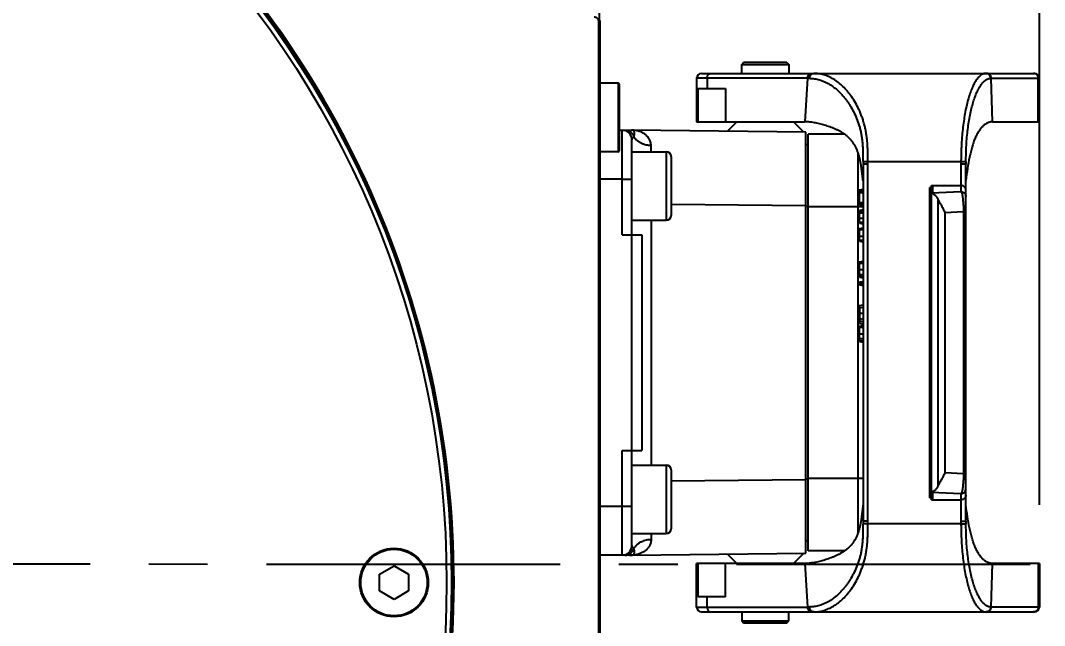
# Model space of a CAD drawing. Header units: millimetres. Extents: x 4086 to 8300, y 123 to 1549.
# Drawn here: x 7042.56 to 7068.7, y 1000.46 to 1015.91 of the extents above; entities that cross this region are included whole.
import ezdxf

# ---------------------------------------------------------------- set-up
doc = ezdxf.new("R2010")
doc.units = ezdxf.units.MM
doc.linetypes.add('CENTER', pattern=[0.6, 0.375, -0.075, 0.075, -0.075])
for name, color, linetype in [('中心线', 7, 'Continuous'), ('外形图', 7, 'Continuous'), ('尺寸标注', 7, 'Continuous')]:
    doc.layers.add(name, color=color, linetype=linetype)
doc.styles.add('思源黑', font='SourceHanSansCN-Normal.ttf')
doc.dimstyles.new('尺寸标注_1_4比例', dxfattribs={"dimtxt": 7, "dimasz": 6, "dimexe": 2, "dimexo": 1.5, "dimgap": 1, "dimtad": 1, "dimdec": 1, "dimlfac": 4, "dimdsep": 46, "dimtxsty": '思源黑', "dimcen": 0.09, "dimadec": 0, "dimazin": 0, "dimtp": 0.01, "dimtm": 0.01, "dimtfac": 1, "dimtdec": 1, "dimtofl": 0, "dimtmove": 0, "dimatfit": 3, "dimfxl": 1, "dimtolj": 1, "dimarcsym": 0})

# ---------------------------------------------------------------- blocks, each defined once
blk = doc.blocks.new('*D801')
at = {"layer": 'Defpoints', "color": 0}
for p in [(7049.092, 1021.559), (7049.092, 981.559), (7091.237, 981.559)]:
    blk.add_point(p, dxfattribs=at)
at = {"layer": '尺寸标注', "color": 0, "lineweight": -2}
for p, q in [((7050.592, 1021.559), (7093.237, 1021.559)), ((7091.237, 1015.559), (7091.237, 987.559)), ((7050.592, 981.559), (7093.237, 981.559))]:
    blk.add_line(p, q, dxfattribs=at)
at = {"layer": '尺寸标注', "color": 0}
for points in [[(7092.237, 1015.559), (7090.237, 1015.559), (7091.237, 1021.559)], [(7090.237, 987.559), (7092.237, 987.559), (7091.237, 981.559)]]:
    blk.add_solid(points, dxfattribs=at)
at = {"layer": '尺寸标注', "color": 0, "insert": (7086.613, 1001.559), "char_height": 7, "attachment_point": 5, "rotation": 90, "style": '思源黑'}
blk.add_mtext('\\A1;160', dxfattribs=at)
blk = doc.blocks.new('*D802')
at = {"layer": 'Defpoints', "color": 0}
for p in [(7012.217, 1024.059), (7012.217, 979.059), (7110.926, 979.059)]:
    blk.add_point(p, dxfattribs=at)
at = {"layer": '尺寸标注', "color": 0, "lineweight": -2}
for p, q in [((7013.717, 1024.059), (7112.926, 1024.059)), ((7110.926, 1018.059), (7110.926, 985.059)), ((7013.717, 979.059), (7112.926, 979.059))]:
    blk.add_line(p, q, dxfattribs=at)
at = {"layer": '尺寸标注', "color": 0}
for points in [[(7111.926, 1018.059), (7109.926, 1018.059), (7110.926, 1024.059)], [(7109.926, 985.059), (7111.926, 985.059), (7110.926, 979.059)]]:
    blk.add_solid(points, dxfattribs=at)
at = {"layer": '尺寸标注', "color": 0, "insert": (7106.302, 1001.559), "char_height": 7, "attachment_point": 5, "rotation": 90, "style": '思源黑'}
blk.add_mtext('\\A1;180', dxfattribs=at)
blk = doc.blocks.new('*D804')
at = {"layer": 'Defpoints', "color": 0}
for p in [(7057.342, 1061.832), (7003.231, 1001.566), (7057.342, 1001.559)]:
    blk.add_point(p, dxfattribs=at)
at = {"layer": '尺寸标注', "color": 0, "lineweight": -2}
for p, q in [((7003.231, 1003.066), (7003.231, 1063.832)), ((7057.342, 1003.059), (7057.342, 1063.832)), ((7009.231, 1061.832), (7051.342, 1061.832))]:
    blk.add_line(p, q, dxfattribs=at)
at = {"layer": '尺寸标注', "color": 0}
for points in [[(7009.231, 1062.832), (7009.231, 1060.832), (7003.231, 1061.832)], [(7051.342, 1060.832), (7051.342, 1062.832), (7057.342, 1061.832)]]:
    blk.add_solid(points, dxfattribs=at)
at = {"layer": '尺寸标注', "color": 0, "insert": (7030.167, 1066.456), "char_height": 7, "attachment_point": 5, "style": '思源黑'}
blk.add_mtext('\\A1;\\A1;216.5', dxfattribs=at)
blk = doc.blocks.new('*D805')
at = {"layer": 'Defpoints', "color": 0}
for p in [(7068.567, 1061.729), (7068.567, 1002.044), (7057.342, 1001.559)]:
    blk.add_point(p, dxfattribs=at)
at = {"layer": '尺寸标注', "color": 0, "lineweight": -2}
for p, q in [((7057.342, 1003.059), (7057.342, 1063.729)), ((7068.567, 1003.544), (7068.567, 1063.729)), ((7051.342, 1061.729), (7045.342, 1061.729)), ((7074.567, 1061.729), (7080.567, 1061.729))]:
    blk.add_line(p, q, dxfattribs=at)
at = {"layer": '尺寸标注', "color": 0}
for points in [[(7051.342, 1060.729), (7051.342, 1062.729), (7057.342, 1061.729)], [(7074.567, 1062.729), (7074.567, 1060.729), (7068.567, 1061.729)]]:
    blk.add_solid(points, dxfattribs=at)
at = {"layer": '尺寸标注', "color": 0, "insert": (7062.639, 1066.291), "char_height": 7, "attachment_point": 5, "style": '思源黑'}
blk.add_mtext('\\A1;\\A1;45', dxfattribs=at)
blk = doc.blocks.new('*D806')
at = {"layer": 'Defpoints', "color": 0}
for p in [(7029.092, 1027.384), (7029.092, 975.733), (7132.315, 975.733)]:
    blk.add_point(p, dxfattribs=at)
at = {"layer": '尺寸标注', "color": 0, "lineweight": -2}
for p, q in [((7030.592, 1027.384), (7134.315, 1027.384)), ((7132.315, 1021.384), (7132.315, 981.733)), ((7030.592, 975.733), (7134.315, 975.733))]:
    blk.add_line(p, q, dxfattribs=at)
at = {"layer": '尺寸标注', "color": 0}
for points in [[(7133.315, 1021.384), (7131.315, 1021.384), (7132.315, 1027.384)], [(7131.315, 981.733), (7133.315, 981.733), (7132.315, 975.733)]]:
    blk.add_solid(points, dxfattribs=at)
at = {"layer": '尺寸标注', "color": 0, "insert": (7127.69, 1001.559), "char_height": 7, "attachment_point": 5, "rotation": 90, "style": '思源黑'}
blk.add_mtext('\\A1;\\A1;206.5', dxfattribs=at)

msp = doc.modelspace()

# ---------------------------------------------------------------- linework, layer by layer
at = {"layer": '中心线', "linetype": 'CENTER', "ltscale": 20}
msp.add_line((6904.8335, 1002.0469), (7072.7932, 1002.0294), dxfattribs=at)
at = {"layer": '外形图'}
for p, q in [((7057.3089, 1015.8923), (7057.3424, 1015.9088)), ((7057.3089, 1015.8923), (7057.3089, 987.225)), ((7057.3424, 1015.9088), (7057.3424, 987.2083)), ((7060.9674, 1014.7837), (7061.0174, 1014.8337)), ((7060.9674, 1014.7837), (7062.1674, 1014.7837)), ((7060.9674, 1014.5587), (7060.9674, 1014.7837)), ((7062.1174, 1014.8337), (7061.0174, 1014.8337)), ((7062.1174, 1014.8337), (7062.1674, 1014.7837)), ((7062.1674, 1014.7837), (7062.1674, 1014.5587)), ((7060.0833, 1014.4337), (7059.8174, 1014.4337)), ((7059.8174, 1014.4337), (7059.8174, 1013.3229)), ((7059.9425, 1014.5587), (7068.4424, 1014.5587)), ((7062.6516, 1014.4336), (7060.0833, 1014.4337)), ((7060.0833, 1014.4337), (7060.0833, 1014.1729)), ((7062.6516, 1014.4336), (7062.5814, 1013.3229)), ((7062.6516, 1014.4336), (7062.7037, 1014.4326)), ((7067.3246, 1014.4332), (7067.3392, 1014.4336)), ((7067.3392, 1014.4336), (7068.5384, 1014.4336)), ((7067.3714, 1013.3229), (7067.3392, 1014.4336)), ((7068.5674, 1014.4337), (7068.5384, 1014.4337)), ((7068.5384, 1013.3229), (7068.5384, 1014.4336)), ((7068.5674, 1013.3229), (7068.5674, 1014.4337)), ((7057.8174, 1014.3087), (7057.3424, 1014.3087)), ((7057.8174, 1014.3087), (7057.8174, 1012.5587)), ((7057.8424, 1014.2837), (7057.8424, 1012.5837)), ((7059.8475, 1014.1729), (7060.5537, 1014.1729)), ((7059.8475, 1014.1729), (7059.8475, 1013.3229)), ((7060.5537, 1014.1729), (7060.5537, 1013.3229)), ((7059.8174, 1013.3229), (7062.5814, 1013.3229)), ((7060.845, 1013.3229), (7060.6033, 1013.0812)), ((7062.5535, 1013.0593), (7062.2899, 1013.3229)), ((7067.3714, 1013.3229), (7068.5674, 1013.3229)), ((7057.8424, 1013.1087), (7058.1673, 1013.1087)), ((7057.9174, 1011.8585), (7057.9174, 1013.1087)), ((7062.6049, 1013.0587), (7058.1673, 1013.1087)), ((7062.6049, 1002.3087), (7062.6049, 1013.0587)), ((7058.1674, 1002.5087), (7058.1674, 1012.8587)), ((7063.5966, 1013.0024), (7062.6674, 1013.0024)), ((7062.6674, 1002.3649), (7062.6674, 1013.0024)), ((7057.8174, 1012.5587), (7057.3424, 1012.5587)), ((7058.1674, 1012.5587), (7059.0424, 1012.5587)), ((7059.0424, 1012.5587), (7059.0424, 1010.8087)), ((7062.6049, 1012.7399), (7062.6674, 1012.7399)), ((7063.9406, 1002.8383), (7063.9406, 1012.5291)), ((7059.1674, 1012.4337), (7059.1674, 1010.9337)), ((7064.0649, 1012.3078), (7064.1899, 1012.3087)), ((7064.1901, 1012.3087), (7066.5662, 1012.3087)), ((7066.5662, 1012.3087), (7066.6913, 1012.3068)), ((7064.0654, 1012.2396), (7064.0654, 1003.1278)), ((7064.1901, 1003.1264), (7064.1904, 1012.241)), ((7066.5655, 1012.1635), (7066.5632, 1011.6972)), ((7066.6904, 1003.128), (7066.6904, 1012.2394)), ((7057.9174, 1011.8585), (7058.1674, 1011.8587)), ((7057.9174, 1010.4337), (7057.9174, 1011.8579)), ((7063.9779, 1011.5863), (7064.0654, 1011.6017)), ((7063.9779, 1011.1925), (7063.9779, 1011.5863)), ((7063.9779, 1011.5534), (7064.0654, 1011.5534)), ((7063.9779, 1011.5206), (7064.0654, 1011.5052)), ((7065.7695, 1011.6446), (7065.8654, 1011.6508)), ((7065.8654, 1011.6373), (7065.7695, 1011.6446)), ((7065.7695, 1003.7227), (7065.7695, 1011.6446)), ((7065.7695, 1011.6311), (7065.8654, 1011.6373)), ((7065.8654, 1011.6238), (7065.7695, 1011.6311)), ((7065.7695, 1011.6177), (7065.8654, 1011.6238)), ((7065.8654, 1011.6104), (7065.7695, 1011.6177)), ((7065.7695, 1011.6042), (7065.8654, 1011.6104)), ((7065.8654, 1011.5969), (7065.7695, 1011.6042)), ((7065.7695, 1011.5908), (7065.8654, 1011.5969)), ((7065.8654, 1011.5835), (7065.7695, 1011.5908)), ((7065.7695, 1011.5773), (7065.8654, 1011.5835)), ((7065.8654, 1011.57), (7065.7695, 1011.5773)), ((7065.7695, 1011.5638), (7065.8654, 1011.57)), ((7065.8654, 1011.5565), (7065.7695, 1011.5638)), ((7065.7695, 1011.5504), (7065.8654, 1011.5565)), ((7065.8654, 1011.5431), (7065.7695, 1011.5504)), ((7065.7695, 1011.5369), (7065.8654, 1011.5431)), ((7065.8654, 1011.5296), (7065.7695, 1011.5369)), ((7065.7695, 1011.5235), (7065.8654, 1011.5296)), ((7065.8654, 1011.5162), (7065.7695, 1011.5235)), ((7065.8154, 1011.6972), (7066.5654, 1011.6972)), ((7065.8154, 1011.6476), (7065.8154, 1011.6972)), ((7065.8654, 1011.6508), (7065.8154, 1011.6546)), ((7066.5654, 1011.5368), (7065.8154, 1011.5041)), ((7065.8154, 1011.5129), (7065.8654, 1011.5162)), ((7065.8154, 1003.8544), (7065.8154, 1011.5129)), ((7066.5654, 1011.6972), (7066.5654, 1011.5368)), ((7059.1674, 1011.2228), (7062.6049, 1011.1841)), ((7063.9779, 1011.2581), (7064.0654, 1011.2736)), ((7063.9779, 1011.2253), (7064.0654, 1011.2253)), ((7065.9814, 1004.0326), (7065.9814, 1011.3348)), ((7062.6049, 1011.1649), (7062.6674, 1011.1649)), ((7064.0654, 1011.1524), (7062.6674, 1011.1524)), ((7063.9779, 1011.1925), (7064.0654, 1011.1771)), ((7064.0654, 1011.0767), (7063.9779, 1011.0613)), ((7063.9779, 1010.7331), (7063.9779, 1011.0613)), ((7063.9779, 1011.0439), (7064.0654, 1011.0571)), ((7063.9779, 1011.0284), (7064.0654, 1011.0439)), ((7063.9779, 1010.9956), (7064.0654, 1010.9956)), ((7066.1537, 1011.0085), (7066.6317, 1011.0294)), ((7066.1537, 1011.0085), (7066.1537, 1004.3589)), ((7066.6317, 1011.0294), (7066.6904, 1011.0294)), ((7066.6317, 1011.0294), (7066.6317, 1004.338)), ((7058.1674, 1010.8087), (7059.0424, 1010.8087)), ((7058.6543, 1010.8087), (7058.6543, 1004.5587)), ((7063.9779, 1010.8644), (7064.0654, 1010.8644)), ((7063.9779, 1010.7712), (7064.0654, 1010.7605)), ((7063.9779, 1010.7331), (7064.0654, 1010.7177)), ((7057.9174, 1010.4337), (7058.4174, 1010.4337)), ((7058.4174, 1010.4337), (7058.4174, 1004.9337)), ((7063.9779, 1010.6019), (7064.0654, 1010.6173)), ((7063.9779, 1010.2738), (7063.9779, 1010.6019)), ((7063.9779, 1010.5691), (7064.0654, 1010.5691)), ((7063.9779, 1010.405), (7064.0654, 1010.405)), ((7063.9779, 1010.3118), (7064.0654, 1010.3011)), ((7063.9779, 1010.2738), (7064.0654, 1010.2583)), ((7063.9779, 1009.7488), (7064.0654, 1009.7642)), ((7063.9779, 1009.355), (7063.9779, 1009.7488)), ((7063.9779, 1009.7159), (7064.0654, 1009.7159)), ((7063.9779, 1009.5519), (7064.0654, 1009.5519)), ((7063.9779, 1009.4354), (7064.0654, 1009.4247)), ((7063.9779, 1009.3878), (7064.0654, 1009.3724)), ((7063.9779, 1009.355), (7064.0654, 1009.3396)), ((7064.0654, 1009.2392), (7063.9779, 1009.2238)), ((7063.9779, 1009.2238), (7063.9779, 1009.1581)), ((7063.9779, 1009.1909), (7064.0654, 1009.1909)), ((7063.9779, 1009.1581), (7064.0654, 1009.1427)), ((7063.9779, 1008.6331), (7064.0654, 1008.6486)), ((7063.9779, 1008.6331), (7063.9779, 1008.1738)), ((7063.9779, 1008.5755), (7064.0654, 1008.5861)), ((7063.9779, 1008.4363), (7064.0654, 1008.4363)), ((7063.9779, 1008.2968), (7064.0654, 1008.2861)), ((7063.9779, 1008.2394), (7064.0654, 1008.2239)), ((7063.9779, 1008.1848), (7064.0654, 1008.174)), ((7063.9779, 1008.1738), (7064.0654, 1008.1583)), ((7063.9779, 1008.1081), (7064.0654, 1008.1236)), ((7063.9779, 1007.7144), (7063.9779, 1008.1081)), ((7063.9779, 1008.0753), (7064.0654, 1008.0753)), ((7063.9779, 1007.9113), (7064.0654, 1007.9113)), ((7063.9779, 1007.7947), (7064.0654, 1007.7841)), ((7063.9779, 1007.7472), (7064.0654, 1007.7318)), ((7063.9779, 1007.7144), (7064.0654, 1007.6989)), ((7057.9174, 1004.9337), (7058.4174, 1004.9337)), ((7057.9174, 1002.2587), (7057.9174, 1004.9337)), ((7058.1674, 1004.5587), (7059.0424, 1004.5587)), ((7059.0424, 1004.5587), (7059.0424, 1002.8087)), ((7059.1674, 1004.4337), (7059.1674, 1002.9337)), ((7062.6049, 1004.1832), (7059.1674, 1004.1445)), ((7062.6049, 1004.2024), (7062.6674, 1004.2024)), ((7064.0654, 1004.2149), (7062.6674, 1004.2149)), ((7066.6317, 1004.338), (7066.1537, 1004.3589)), ((7066.6317, 1004.338), (7066.6904, 1004.338)), ((7065.7695, 1003.8439), (7065.8654, 1003.8512)), ((7065.8654, 1003.8377), (7065.7695, 1003.8439)), ((7065.7695, 1003.8304), (7065.8654, 1003.8377)), ((7065.8654, 1003.8243), (7065.7695, 1003.8304)), ((7065.7695, 1003.817), (7065.8654, 1003.8243)), ((7065.8654, 1003.8108), (7065.7695, 1003.817)), ((7065.7695, 1003.8035), (7065.8654, 1003.8108)), ((7065.8654, 1003.7974), (7065.7695, 1003.8035)), ((7065.7695, 1003.79), (7065.8654, 1003.7974)), ((7065.8654, 1003.7839), (7065.7695, 1003.79)), ((7065.7695, 1003.7766), (7065.8654, 1003.7839)), ((7065.8654, 1003.7704), (7065.7695, 1003.7766)), ((7065.7695, 1003.7631), (7065.8654, 1003.7704)), ((7065.8654, 1003.757), (7065.7695, 1003.7631)), ((7065.7695, 1003.7497), (7065.8654, 1003.757)), ((7065.8654, 1003.7435), (7065.7695, 1003.7497)), ((7065.7695, 1003.7362), (7065.8654, 1003.7435)), ((7065.8654, 1003.73), (7065.7695, 1003.7362)), ((7065.7695, 1003.7227), (7065.8654, 1003.73)), ((7065.8654, 1003.7166), (7065.7695, 1003.7227)), ((7065.8154, 1003.8633), (7066.5654, 1003.8305)), ((7065.8654, 1003.8512), (7065.8154, 1003.8544)), ((7065.8154, 1003.6701), (7065.8154, 1003.7198)), ((7065.8154, 1003.7128), (7065.8654, 1003.7166)), ((7065.8154, 1003.6701), (7066.5654, 1003.6701)), ((7066.5654, 1003.8305), (7066.5655, 1003.128)), ((7066.6904, 1003.7867), (7066.6904, 1003.7865)), ((7057.9174, 1003.5087), (7058.1674, 1003.5087)), ((7064.1901, 1003.0587), (7064.1901, 1003.1264)), ((7064.1899, 1003.0587), (7064.0649, 1003.0595)), ((7066.5658, 1003.0587), (7064.1901, 1003.0587)), ((7066.5662, 1003.0587), (7066.6913, 1003.0605)), ((7058.1674, 1002.8087), (7059.0424, 1002.8087)), ((7062.6674, 1002.6274), (7062.6049, 1002.6274)), ((7063.5966, 1002.3649), (7062.6674, 1002.3649)), ((7058.1673, 1002.2587), (7057.3424, 1002.2587)), ((7058.1078, 1002.2587), (7058.1673, 1002.2587)), ((7058.1673, 1002.2587), (7062.6049, 1002.3087)), ((7060.845, 1002.0445), (7060.6033, 1002.2861)), ((7062.5535, 1002.3081), (7062.2899, 1002.0445)), ((7051.72, 1001.7737), (7052.0924, 1001.9887)), ((7052.0924, 1001.9887), (7052.4648, 1001.7737)), ((7062.5814, 1002.0445), (7059.8174, 1002.0445)), ((7059.8174, 1000.9337), (7059.8174, 1002.0445)), ((7059.8475, 1002.0445), (7059.8475, 1001.1945)), ((7060.5537, 1001.1945), (7060.5537, 1002.0445)), ((7062.5814, 1002.0445), (7062.6516, 1000.9338)), ((7067.3392, 1000.9337), (7067.3714, 1002.0445)), ((7068.5674, 1002.0445), (7067.3714, 1002.0445)), ((7068.5384, 1002.0445), (7068.5384, 1000.9337)), ((7068.5674, 1002.0445), (7068.5674, 1000.9337)), ((7051.72, 1001.3437), (7051.72, 1001.7737)), ((7052.4648, 1001.7737), (7052.4648, 1001.3437)), ((7052.0924, 1001.1287), (7051.72, 1001.3437)), ((7052.4648, 1001.3437), (7052.0924, 1001.1287)), ((7060.5537, 1001.1945), (7059.8475, 1001.1945)), ((7060.0833, 1000.9337), (7060.0833, 1001.1945)), ((7059.8174, 1000.9337), (7060.0833, 1000.9337)), ((7059.9424, 1000.8087), (7068.4424, 1000.8087)), ((7060.9674, 1000.8087), (7060.9674, 1000.5837)), ((7062.1674, 1000.5837), (7062.1674, 1000.8087)), ((7062.7037, 1000.9347), (7062.6516, 1000.9338)), ((7067.3392, 1000.9338), (7067.3246, 1000.9341)), ((7068.5384, 1000.9337), (7067.3392, 1000.9337)), ((7068.5384, 1000.9337), (7068.5674, 1000.9337)), ((7060.9674, 1000.5837), (7062.1674, 1000.5837)), ((7060.9674, 1000.5837), (7061.0174, 1000.5337)), ((7061.0174, 1000.5337), (7062.1174, 1000.5337)), ((7062.1174, 1000.5337), (7062.1674, 1000.5837))]:
    msp.add_line(p, q, dxfattribs=at)
for centre, radius in [((7029.0924, 1001.5587), 24.4672), ((7029.0924, 1001.5587), 24.3423), ((7052.0924, 1001.5587), 0.875), ((7052.0924, 1001.5587), 0.85)]:
    msp.add_circle(centre, radius, dxfattribs=at)
for centre, radius, start, end in [((7029.0924, 1001.5587), 24.4979, 310.39702, 49.60298), ((7029.0924, 1001.5587), 24.5313, 310.39702, 49.60298), ((7059.9424, 1014.4337), 0.125, 90, 180), ((7068.4424, 1014.4337), 0.125, 0, 90), ((7057.8174, 1014.2837), 0.025, 0, 90), ((7057.9174, 1012.8587), 0.25, 0, 90), ((7057.8174, 1012.5837), 0.025, 270, 0), ((7059.0424, 1012.4337), 0.125, 0, 90), ((7081.3399, 1012.4136), 17.2754, 180.35091, 180.57733), ((7094.7366, 1011.9085), 28.0482, 179.18623, 179.32401), ((7059.0424, 1010.9337), 0.125, 270, 0), ((7059.0424, 1004.4337), 0.125, 0, 90), ((7081.2856, 1002.9541), 17.2211, 179.4221, 179.64923), ((7094.7494, 1003.459), 28.0609, 180.67602, 180.81374), ((7059.0424, 1002.9337), 0.125, 270, 0), ((7132.1609, 1003.0957), 73.5073, 180.223993, 180.343925), ((7057.9174, 1002.5087), 0.25, 270, 0), ((7059.9424, 1000.9337), 0.125, 180, 270), ((7068.4424, 1000.9337), 0.125, 270, 0)]:
    msp.add_arc(centre, radius, start, end, dxfattribs=at)
for points, knots in [([(7057.2026, 1016.0005), (7057.2096, 1016.0004), (7057.2237, 1015.9989), (7057.244, 1015.9928), (7057.2627, 1015.9829), (7057.2791, 1015.9693), (7057.2923, 1015.9528), (7057.302, 1015.9338), (7057.3077, 1015.9134), (7057.3089, 1015.8993), (7057.3089, 1015.8923)], [0, 0, 0, 0, 0.1250252, 0.2500289, 0.3750183, 0.5000002, 0.624982, 0.7499713, 0.874975, 1, 1, 1, 1]), ([(7060.0833, 1014.4337), (7060.0833, 1014.4418), (7060.0847, 1014.4581), (7060.0907, 1014.4816), (7060.1005, 1014.5033), (7060.1137, 1014.5224), (7060.1298, 1014.5381), (7060.1483, 1014.5498), (7060.1684, 1014.557), (7060.1824, 1014.5587), (7060.1894, 1014.5587)], [0, 0, 0, 0, 0.1348672, 0.2683094, 0.3990774, 0.5262669, 0.6494659, 0.7688596, 0.885257, 1, 1, 1, 1]), ([(7062.6516, 1014.4337), (7062.6516, 1014.4418), (7062.6529, 1014.4581), (7062.6589, 1014.4816), (7062.6687, 1014.5033), (7062.6819, 1014.5224), (7062.698, 1014.5381), (7062.7165, 1014.5498), (7062.7366, 1014.557), (7062.7506, 1014.5587), (7062.7576, 1014.5587)], [0, 0, 0, 0, 0.1348674, 0.2683097, 0.3990782, 0.5262679, 0.649466, 0.7688584, 0.8852551, 1, 1, 1, 1]), ([(7062.7037, 1014.4327), (7062.7037, 1014.4403), (7062.7048, 1014.456), (7062.7102, 1014.4793), (7062.7199, 1014.5018), (7062.7333, 1014.522), (7062.7502, 1014.5384), (7062.769, 1014.5503), (7062.7888, 1014.5572), (7062.8022, 1014.5587), (7062.8086, 1014.5587)], [0, 0, 0, 0, 0.1263199, 0.2587102, 0.3940138, 0.5279955, 0.6572127, 0.7795914, 0.8937001, 1, 1, 1, 1]), ([(7062.7037, 1014.4327), (7062.7457, 1014.432), (7062.8307, 1014.4244), (7062.9571, 1014.3952), (7063.0828, 1014.348), (7063.2067, 1014.2833), (7063.3279, 1014.2013), (7063.4449, 1014.1018), (7063.5363, 1014.0056), (7063.6062, 1013.9206), (7063.6577, 1013.8522), (7063.7075, 1013.78), (7063.7717, 1013.6776), (7063.8456, 1013.5399), (7063.9218, 1013.3621), (7063.9732, 1013.2042), (7064.0063, 1013.0721), (7064.0266, 1012.9695), (7064.042, 1012.8644), (7064.0528, 1012.7568), (7064.0594, 1012.6471), (7064.0628, 1012.5355), (7064.0642, 1012.4222), (7064.0646, 1012.3461), (7064.0649, 1012.3078)], [0, 0, 0, 0, 0.0452546, 0.0915305, 0.139417, 0.189394, 0.2418071, 0.2967782, 0.3544982, 0.3845071, 0.4152785, 0.4467798, 0.4789606, 0.5454003, 0.6149182, 0.6870762, 0.7240137, 0.7615337, 0.799683, 0.8384831, 0.8779369, 0.9180405, 0.9587554, 1, 1, 1, 1]), ([(7064.1899, 1012.3087), (7064.1901, 1012.3489), (7064.1901, 1012.4291), (7064.1885, 1012.5492), (7064.1844, 1012.6686), (7064.177, 1012.7868), (7064.1656, 1012.9033), (7064.1498, 1013.0177), (7064.1292, 1013.1294), (7064.1037, 1013.238), (7064.0738, 1013.3431), (7064.04, 1013.4444), (7064.0026, 1013.5419), (7063.9493, 1013.6648), (7063.8758, 1013.8082), (7063.7921, 1013.9407), (7063.7212, 1014.0375), (7063.6499, 1014.1257), (7063.5233, 1014.2607), (7063.3615, 1014.3867), (7063.1903, 1014.4764), (7063.0636, 1014.5236), (7062.9362, 1014.5522), (7062.8508, 1014.5587), (7062.8086, 1014.5587)], [0, 0, 0, 0, 0.0413724, 0.0826255, 0.1236417, 0.1643049, 0.2045057, 0.2441442, 0.2831349, 0.3214082, 0.3589071, 0.3955848, 0.4314051, 0.4663407, 0.5334871, 0.5970152, 0.6274423, 0.6569969, 0.7136161, 0.8178192, 0.8660658, 0.9121609, 0.9566149, 1, 1, 1, 1]), ([(7067.2049, 1014.5587), (7067.1946, 1014.5587), (7067.1737, 1014.5569), (7067.1426, 1014.5489), (7067.1116, 1014.5356), (7067.0809, 1014.5171), (7067.0505, 1014.4936), (7067.0204, 1014.4649), (7066.9908, 1014.4313), (7066.9616, 1014.3926), (7066.9331, 1014.3491), (7066.9052, 1014.3007), (7066.878, 1014.2476), (7066.8516, 1014.1898), (7066.8262, 1014.1274), (7066.7926, 1014.036), (7066.7534, 1013.9111), (7066.7117, 1013.7488), (7066.6744, 1013.5721), (7066.6419, 1013.3824), (7066.6149, 1013.1816), (7066.594, 1012.9716), (7066.5817, 1012.7917), (7066.5746, 1012.6449), (7066.5707, 1012.5334), (7066.5679, 1012.4212), (7066.5666, 1012.3462), (7066.5662, 1012.3087)], [0, 0, 0, 0, 0.0126006, 0.0255663, 0.039189, 0.0537158, 0.0693462, 0.0862342, 0.1044946, 0.1242102, 0.1454383, 0.1682162, 0.1925647, 0.2184904, 0.2459883, 0.2750451, 0.337725, 0.4062346, 0.4801354, 0.5588773, 0.641814, 0.7282189, 0.8172958, 0.8625712, 0.9081894, 0.9540371, 1, 1, 1, 1]), ([(7066.6913, 1012.3068), (7066.6923, 1012.3773), (7066.6951, 1012.5175), (7066.7036, 1012.7258), (7066.7181, 1012.9296), (7066.7386, 1013.127), (7066.7652, 1013.3159), (7066.7974, 1013.4946), (7066.8343, 1013.6615), (7066.8757, 1013.8148), (7066.9145, 1013.933), (7066.9478, 1014.0194), (7066.9731, 1014.0785), (7066.9992, 1014.1333), (7067.0262, 1014.1838), (7067.0539, 1014.2299), (7067.0823, 1014.2715), (7067.1113, 1014.3085), (7067.1408, 1014.3408), (7067.1707, 1014.3685), (7067.201, 1014.3914), (7067.2317, 1014.4095), (7067.2625, 1014.4227), (7067.2935, 1014.4309), (7067.3144, 1014.433), (7067.3246, 1014.4332)], [0, 0, 0, 0, 0.0908331, 0.1806201, 0.2686233, 0.354077, 0.4362329, 0.5144234, 0.5880065, 0.6563776, 0.7190144, 0.7481088, 0.7757044, 0.8017972, 0.8263846, 0.8494707, 0.87107, 0.891216, 0.9099685, 0.9274094, 0.9436465, 0.9588212, 0.9731144, 0.9867513, 1, 1, 1, 1]), ([(7067.3246, 1014.4332), (7067.3247, 1014.4489), (7067.3204, 1014.4732), (7067.3059, 1014.5023), (7067.2904, 1014.5225), (7067.2712, 1014.5387), (7067.2498, 1014.5505), (7067.2274, 1014.5572), (7067.2122, 1014.5587), (7067.2049, 1014.5587)], [0, 0, 0, 0, 0.2439295, 0.3743818, 0.506421, 0.6372811, 0.7645379, 0.8857697, 1, 1, 1, 1]), ([(7067.3392, 1014.4336), (7067.3392, 1014.4418), (7067.3377, 1014.4582), (7067.3309, 1014.4817), (7067.3198, 1014.5035), (7067.3048, 1014.5225), (7067.2865, 1014.5382), (7067.2657, 1014.5499), (7067.243, 1014.5571), (7067.2273, 1014.5587), (7067.2195, 1014.5587)], [0, 0, 0, 0, 0.1276282, 0.2548618, 0.3813638, 0.506903, 0.6313903, 0.7548993, 0.8776549, 1, 1, 1, 1]), ([(7068.5384, 1014.4336), (7068.5384, 1014.4418), (7068.5368, 1014.4582), (7068.53, 1014.4817), (7068.5188, 1014.5035), (7068.5038, 1014.5226), (7068.4855, 1014.5382), (7068.4646, 1014.5499), (7068.4419, 1014.5571), (7068.4261, 1014.5587), (7068.4182, 1014.5587)], [0, 0, 0, 0, 0.1274098, 0.2544578, 0.3808342, 0.5063274, 0.6308573, 0.7544906, 0.877433, 1, 1, 1, 1]), ([(7064.0654, 1011.8229), (7064.0619, 1011.8528), (7064.0549, 1011.9124), (7064.0443, 1012.0016), (7064.0332, 1012.0901), (7064.021, 1012.1775), (7064.0071, 1012.2634), (7063.9908, 1012.3474), (7063.9715, 1012.429), (7063.9486, 1012.5078), (7063.9216, 1012.5834), (7063.8902, 1012.6552), (7063.8542, 1012.7229), (7063.8139, 1012.7864), (7063.7693, 1012.8455), (7063.7203, 1012.8999), (7063.667, 1012.9496), (7063.6192, 1012.987), (7063.5793, 1013.0147), (7063.5486, 1013.0345), (7063.5172, 1013.0533), (7063.4748, 1013.0774), (7063.4207, 1013.1054), (7063.3545, 1013.1361), (7063.2876, 1013.1643), (7063.1982, 1013.1985), (7063.0867, 1013.2355), (7062.9542, 1013.272), (7062.8256, 1013.3), (7062.7018, 1013.3182), (7062.6207, 1013.3229), (7062.5814, 1013.3229)], [0, 0, 0, 0, 0.03774, 0.0753465, 0.1126883, 0.1496369, 0.1860712, 0.2218821, 0.2569797, 0.2913016, 0.3248225, 0.3575633, 0.389579, 0.4209565, 0.4518246, 0.4823526, 0.5127345, 0.5431484, 0.558405, 0.5736926, 0.5889945, 0.6042973, 0.6348826, 0.6654015, 0.6957922, 0.7259833, 0.785457, 0.8431457, 0.8983315, 0.9505832, 1, 1, 1, 1]), ([(7067.3714, 1013.3229), (7067.3618, 1013.3229), (7067.3422, 1013.3217), (7067.3126, 1013.3165), (7067.2824, 1013.3081), (7067.2408, 1013.2921), (7067.1887, 1013.2636), (7067.1292, 1013.2167), (7067.0729, 1013.1567), (7067.0203, 1013.0838), (7066.9716, 1012.9987), (7066.9265, 1012.9018), (7066.8849, 1012.7939), (7066.847, 1012.6758), (7066.8127, 1012.5486), (7066.7713, 1012.365), (7066.7296, 1012.1222), (7066.7035, 1011.924), (7066.6904, 1011.8229)], [0, 0, 0, 0, 0.0164525, 0.0335428, 0.0513861, 0.0700193, 0.1096071, 0.1524606, 0.1990478, 0.2500022, 0.3058173, 0.3667237, 0.4327013, 0.5035228, 0.5787943, 0.6579923, 0.8255154, 1, 1, 1, 1]), ([(7057.9871, 1013.1087), (7057.9994, 1013.1087), (7058.0242, 1013.1067), (7058.0603, 1013.0979), (7058.0948, 1013.0834), (7058.1266, 1013.0635), (7058.1552, 1013.0389), (7058.1798, 1013.01), (7058.1998, 1012.9775), (7058.2098, 1012.9541), (7058.2139, 1012.942)], [0, 0, 0, 0, 0.123211, 0.2466511, 0.3705274, 0.4950036, 0.6201853, 0.7461107, 0.872748, 1, 1, 1, 1]), ([(7058.655, 1012.7129), (7058.6552, 1012.7293), (7058.6531, 1012.7616), (7058.643, 1012.8081), (7058.6267, 1012.8511), (7058.6053, 1012.8904), (7058.5798, 1012.9262), (7058.5507, 1012.9585), (7058.5188, 1012.9873), (7058.4734, 1013.0213), (7058.412, 1013.0562), (7058.3333, 1013.086), (7058.2512, 1013.104), (7058.1953, 1013.1084), (7058.1673, 1013.1087)], [0, 0, 0, 0, 0.071057, 0.13898, 0.204642, 0.2687197, 0.3316971, 0.3939627, 0.455738, 0.5170862, 0.6384648, 0.7589195, 0.8791733, 1, 1, 1, 1]), ([(7058.2139, 1012.942), (7058.2158, 1012.9463), (7058.2192, 1012.9547), (7058.2233, 1012.9669), (7058.2265, 1012.9781), (7058.2296, 1012.9914), (7058.2321, 1013.0065), (7058.2333, 1013.0274), (7058.2308, 1013.0496), (7058.223, 1013.0716), (7058.2117, 1013.088), (7058.2003, 1013.0979), (7058.1906, 1013.1033), (7058.1831, 1013.1063), (7058.1754, 1013.1082), (7058.1701, 1013.1086), (7058.1674, 1013.1087)], [0, 0, 0, 0, 0.0698357, 0.1328158, 0.1901374, 0.2425217, 0.335231, 0.4155288, 0.5508279, 0.6625354, 0.7575027, 0.8424054, 0.88273, 0.9220395, 0.9608266, 1, 1, 1, 1]), ([(7058.1674, 1012.8587), (7058.1674, 1012.8621), (7058.168, 1012.8689), (7058.1705, 1012.8792), (7058.1744, 1012.8895), (7058.1818, 1012.9039), (7058.1947, 1012.9219), (7058.207, 1012.9353), (7058.2139, 1012.942)], [0, 0, 0, 0, 0.1030705, 0.2100558, 0.3227174, 0.4422852, 0.7046898, 1, 1, 1, 1]), ([(7058.655, 1012.7129), (7058.6339, 1012.7133), (7058.5909, 1012.7163), (7058.5264, 1012.7276), (7058.473, 1012.7432), (7058.4311, 1012.7594), (7058.4005, 1012.7735), (7058.371, 1012.7894), (7058.3428, 1012.8071), (7058.3163, 1012.8264), (7058.2915, 1012.8472), (7058.2687, 1012.8693), (7058.2415, 1012.8998), (7058.224, 1012.9248), (7058.2139, 1012.942)], [0, 0, 0, 0, 0.1222902, 0.2489486, 0.3783876, 0.4435552, 0.5086262, 0.57335, 0.6375106, 0.7009022, 0.7633197, 0.8245705, 0.8844888, 1, 1, 1, 1]), ([(7058.6542, 1012.559), (7058.6543, 1012.5725), (7058.6545, 1012.6238), (7058.6547, 1012.6751), (7058.655, 1012.7129)], [0, 0, 0, 0, 0.2632388, 1, 1, 1, 1]), ([(7064.1904, 1012.241), (7064.1903, 1012.2466), (7064.1903, 1012.2607), (7064.1901, 1012.2833), (7064.1901, 1012.3002), (7064.1901, 1012.3087)], [0, 0, 0, 0, 0.25, 0.6250002, 1, 1, 1, 1]), ([(7066.5662, 1012.3087), (7066.5662, 1012.3029), (7066.5661, 1012.2885), (7066.5658, 1012.2653), (7066.5658, 1012.248), (7066.5658, 1012.2394)], [0, 0, 0, 0, 0.25, 0.6250006, 1, 1, 1, 1]), ([(7064.1904, 1012.241), (7064.1823, 1012.2409), (7064.1663, 1012.2407), (7064.1467, 1012.2405), (7064.1317, 1012.2404), (7064.1213, 1012.2403), (7064.1115, 1012.2402), (7064.1024, 1012.2401), (7064.0942, 1012.24), (7064.0869, 1012.2399), (7064.0815, 1012.2399), (7064.0776, 1012.2398), (7064.0751, 1012.2398), (7064.0729, 1012.2398), (7064.071, 1012.2398), (7064.0693, 1012.2397), (7064.068, 1012.2397), (7064.067, 1012.2397), (7064.0664, 1012.2397), (7064.0661, 1012.2396), (7064.0658, 1012.2396), (7064.0656, 1012.2396), (7064.0655, 1012.2396), (7064.0654, 1012.2396), (7064.0654, 1012.2396)], [0, 0, 0, 0, 0.1947478, 0.3820273, 0.4706082, 0.5546722, 0.6334131, 0.7060756, 0.7719629, 0.8304432, 0.8809553, 0.9030686, 0.923015, 0.9407459, 0.9562196, 0.9693982, 0.9802512, 0.988752, 0.9921143, 0.9948818, 0.997053, 0.9986276, 0.9996065, 1, 1, 1, 1]), ([(7066.5658, 1012.2394), (7066.5657, 1012.233), (7066.5656, 1012.2172), (7066.5655, 1012.1919), (7066.5655, 1012.173), (7066.5655, 1012.1635)], [0, 0, 0, 0, 0.2500004, 0.6249999, 1, 1, 1, 1]), ([(7066.6904, 1012.2393), (7066.6904, 1012.2393), (7066.6904, 1012.2393), (7066.6904, 1012.2393), (7066.6903, 1012.2393), (7066.6902, 1012.2393), (7066.6901, 1012.2393), (7066.6898, 1012.2393), (7066.6895, 1012.2393), (7066.689, 1012.2393), (7066.6886, 1012.2393), (7066.6878, 1012.2393), (7066.6866, 1012.2393), (7066.6849, 1012.2393), (7066.683, 1012.2393), (7066.6808, 1012.2393), (7066.6783, 1012.2393), (7066.6745, 1012.2393), (7066.669, 1012.2393), (7066.6618, 1012.2393), (7066.6535, 1012.2393), (7066.6445, 1012.2393), (7066.6347, 1012.2393), (7066.6242, 1012.2393), (7066.6092, 1012.2393), (7066.5895, 1012.2393), (7066.5736, 1012.2393), (7066.5655, 1012.2394)], [0, 0, 0, 0, 0.0000753, 0.0003013, 0.0006778, 0.0012046, 0.0027093, 0.0048146, 0.0075196, 0.0108222, 0.0147204, 0.019212, 0.0299647, 0.0430535, 0.0584479, 0.0761099, 0.0959978, 0.1180629, 0.1685089, 0.2269622, 0.2928604, 0.3655693, 0.4443891, 0.5285613, 0.6172757, 0.8048811, 1, 1, 1, 1]), ([(7057.9174, 1011.8579), (7057.8216, 1011.858), (7057.6778, 1011.858), (7057.4862, 1011.8577), (7057.3903, 1011.8576), (7057.3424, 1011.8575)], [0, 0, 0, 0, 0.5, 0.75, 1, 1, 1, 1]), ([(7065.8154, 1011.5005), (7065.8194, 1011.4996), (7065.8274, 1011.4973), (7065.8392, 1011.4928), (7065.8509, 1011.4875), (7065.8624, 1011.4812), (7065.8738, 1011.4739), (7065.8889, 1011.4627), (7065.9073, 1011.4462), (7065.9279, 1011.4232), (7065.9546, 1011.3869), (7065.9714, 1011.3563), (7065.9814, 1011.3348)], [0, 0, 0, 0, 0.0509361, 0.1028231, 0.1557116, 0.2099255, 0.2656524, 0.3229878, 0.4429141, 0.5704292, 0.7058442, 1, 1, 1, 1]), ([(7066.6904, 1011.5807), (7066.6904, 1011.5874), (7066.6892, 1011.601), (7066.6834, 1011.621), (7066.6737, 1011.6402), (7066.6598, 1011.6582), (7066.6415, 1011.6742), (7066.6228, 1011.6848), (7066.606, 1011.6912), (7066.5946, 1011.6942), (7066.5851, 1011.6958), (7066.5779, 1011.6967), (7066.5705, 1011.6972), (7066.5656, 1011.6972), (7066.5632, 1011.6972)], [0, 0, 0, 0, 0.105085, 0.2121099, 0.3231032, 0.440221, 0.5656701, 0.7012458, 0.7730846, 0.8472538, 0.8850517, 0.9231934, 0.9615466, 1, 1, 1, 1]), ([(7066.5654, 1011.5368), (7066.5665, 1011.5362), (7066.5686, 1011.5346), (7066.5715, 1011.5314), (7066.5744, 1011.5273), (7066.5785, 1011.52), (7066.5834, 1011.5084), (7066.5878, 1011.4951), (7066.5913, 1011.4826), (7066.595, 1011.4678), (7066.5996, 1011.4468), (7066.6046, 1011.419), (7066.6093, 1011.3875), (7066.6138, 1011.3524), (7066.6195, 1011.2989), (7066.6254, 1011.225), (7066.63, 1011.1298), (7066.6314, 1011.0635), (7066.6317, 1011.0294)], [0, 0, 0, 0, 0.0070103, 0.0152755, 0.0249838, 0.0362468, 0.0636706, 0.0978495, 0.1175104, 0.1388917, 0.1868186, 0.2416257, 0.3032844, 0.3717547, 0.4469075, 0.6149982, 0.8021384, 1, 1, 1, 1]), ([(7066.5654, 1011.5368), (7066.573, 1011.5368), (7066.5887, 1011.5354), (7066.612, 1011.5287), (7066.6344, 1011.5171), (7066.6544, 1011.5009), (7066.6707, 1011.481), (7066.6823, 1011.4586), (7066.689, 1011.4354), (7066.6904, 1011.4197), (7066.6904, 1011.4121)], [0, 0, 0, 0, 0.1166557, 0.2402786, 0.3689986, 0.5003906, 0.631717, 0.760256, 0.8836237, 1, 1, 1, 1]), ([(7065.9814, 1011.3348), (7065.9843, 1011.3287), (7065.9904, 1011.3162), (7066.0038, 1011.2908), (7066.0221, 1011.2582), (7066.0451, 1011.2182), (7066.0684, 1011.1772), (7066.0914, 1011.1356), (7066.1208, 1011.0798), (7066.1412, 1011.0372), (7066.1537, 1011.0085)], [0, 0, 0, 0, 0.0550174, 0.1126137, 0.2334373, 0.3590972, 0.4872999, 0.6164733, 0.745506, 1, 1, 1, 1]), ([(7066.1537, 1004.3589), (7066.1412, 1004.3301), (7066.1208, 1004.2875), (7066.0914, 1004.2317), (7066.0684, 1004.1901), (7066.0451, 1004.1492), (7066.0221, 1004.1092), (7066.0038, 1004.0765), (7065.9904, 1004.0511), (7065.9843, 1004.0387), (7065.9814, 1004.0326)], [0, 0, 0, 0, 0.254494, 0.3835267, 0.5127001, 0.6409028, 0.7665627, 0.8873863, 0.9449826, 1, 1, 1, 1]), ([(7066.6317, 1004.338), (7066.6314, 1004.3039), (7066.63, 1004.2376), (7066.6254, 1004.1424), (7066.6195, 1004.0684), (7066.6138, 1004.015), (7066.6093, 1003.9799), (7066.6046, 1003.9484), (7066.5996, 1003.9205), (7066.595, 1003.8996), (7066.5913, 1003.8847), (7066.5878, 1003.8723), (7066.5834, 1003.8589), (7066.5785, 1003.8474), (7066.5744, 1003.8401), (7066.5715, 1003.8359), (7066.5686, 1003.8327), (7066.5665, 1003.8311), (7066.5654, 1003.8305)], [0, 0, 0, 0, 0.1978616, 0.3850018, 0.5530925, 0.6282453, 0.6967156, 0.7583743, 0.8131814, 0.8611083, 0.8824896, 0.9021505, 0.9363294, 0.9637532, 0.9750162, 0.9847245, 0.9929897, 1, 1, 1, 1]), ([(7065.9814, 1004.0326), (7065.9714, 1004.011), (7065.9546, 1003.9805), (7065.9279, 1003.9442), (7065.9073, 1003.9211), (7065.8889, 1003.9047), (7065.8738, 1003.8935), (7065.8624, 1003.8862), (7065.8509, 1003.8798), (7065.8392, 1003.8745), (7065.8274, 1003.8701), (7065.8194, 1003.8678), (7065.8154, 1003.8668)], [0, 0, 0, 0, 0.2941553, 0.4295699, 0.5570849, 0.6770111, 0.734346, 0.790073, 0.8442871, 0.8971739, 0.949062, 1, 1, 1, 1]), ([(7066.5654, 1003.8305), (7066.573, 1003.8305), (7066.5887, 1003.832), (7066.612, 1003.8386), (7066.6344, 1003.8502), (7066.6544, 1003.8664), (7066.6707, 1003.8864), (7066.6823, 1003.9087), (7066.689, 1003.9319), (7066.6904, 1003.9476), (7066.6904, 1003.9552)], [0, 0, 0, 0, 0.1166557, 0.2402786, 0.3689986, 0.5003906, 0.631717, 0.760256, 0.8836237, 1, 1, 1, 1]), ([(7066.6904, 1003.7865), (7066.6905, 1003.7831), (7066.6901, 1003.7765), (7066.6887, 1003.7666), (7066.6864, 1003.7567), (7066.682, 1003.7436), (7066.674, 1003.7276), (7066.6603, 1003.7097), (7066.6424, 1003.6938), (7066.6241, 1003.6832), (7066.6076, 1003.6767), (7066.5894, 1003.6717), (7066.575, 1003.6701), (7066.5654, 1003.6701)], [0, 0, 0, 0, 0.05258, 0.1054164, 0.1587133, 0.2127493, 0.3238833, 0.4410415, 0.5663882, 0.7017198, 0.7734137, 0.8474697, 1, 1, 1, 1]), ([(7057.3424, 1003.5093), (7057.3903, 1003.5093), (7057.4862, 1003.5092), (7057.6778, 1003.509), (7057.8216, 1003.5088), (7057.9174, 1003.5087)], [0, 0, 0, 0, 0.25, 0.5, 1, 1, 1, 1]), ([(7064.0654, 1003.5445), (7064.0619, 1003.5146), (7064.0549, 1003.455), (7064.0443, 1003.3658), (7064.0332, 1003.2773), (7064.021, 1003.1899), (7064.0071, 1003.104), (7063.9908, 1003.02), (7063.9715, 1002.9383), (7063.9486, 1002.8595), (7063.9216, 1002.784), (7063.8902, 1002.7122), (7063.8542, 1002.6444), (7063.8139, 1002.5809), (7063.7693, 1002.5219), (7063.7203, 1002.4674), (7063.667, 1002.4177), (7063.6192, 1002.3803), (7063.5793, 1002.3526), (7063.5486, 1002.3329), (7063.5172, 1002.314), (7063.4748, 1002.29), (7063.4207, 1002.262), (7063.3545, 1002.2312), (7063.2876, 1002.2031), (7063.1982, 1002.1689), (7063.0867, 1002.1318), (7062.9542, 1002.0953), (7062.8256, 1002.0674), (7062.7018, 1002.0491), (7062.6207, 1002.0445), (7062.5814, 1002.0445)], [0, 0, 0, 0, 0.0377401, 0.0753466, 0.1126884, 0.149637, 0.1860713, 0.2218822, 0.2569798, 0.2913017, 0.3248226, 0.3575634, 0.3895791, 0.4209565, 0.4518246, 0.4823526, 0.5127345, 0.5431484, 0.558405, 0.5736926, 0.5889946, 0.6042975, 0.6348827, 0.6654016, 0.6957923, 0.7259833, 0.785457, 0.8431457, 0.8983315, 0.9505832, 1, 1, 1, 1]), ([(7067.3714, 1002.0445), (7067.3618, 1002.0445), (7067.3422, 1002.0457), (7067.3126, 1002.0508), (7067.2824, 1002.0593), (7067.2408, 1002.0752), (7067.1887, 1002.1038), (7067.1292, 1002.1506), (7067.0729, 1002.2107), (7067.0203, 1002.2835), (7066.9716, 1002.3687), (7066.9265, 1002.4656), (7066.8849, 1002.5735), (7066.847, 1002.6916), (7066.8127, 1002.8187), (7066.7713, 1003.0024), (7066.7296, 1003.2451), (7066.7035, 1003.4433), (7066.6904, 1003.5445)], [0, 0, 0, 0, 0.0164525, 0.0335428, 0.0513861, 0.0700193, 0.1096071, 0.1524606, 0.1990477, 0.2500022, 0.3058173, 0.3667237, 0.4327013, 0.5035228, 0.5787943, 0.6579923, 0.8255153, 1, 1, 1, 1]), ([(7064.1904, 1003.1264), (7064.1823, 1003.1265), (7064.1663, 1003.1266), (7064.1467, 1003.1268), (7064.1317, 1003.127), (7064.1213, 1003.1271), (7064.1115, 1003.1272), (7064.1024, 1003.1273), (7064.0942, 1003.1274), (7064.0869, 1003.1274), (7064.0815, 1003.1275), (7064.0776, 1003.1275), (7064.0751, 1003.1276), (7064.0729, 1003.1276), (7064.071, 1003.1276), (7064.0693, 1003.1277), (7064.068, 1003.1277), (7064.067, 1003.1277), (7064.0664, 1003.1277), (7064.0661, 1003.1277), (7064.0658, 1003.1277), (7064.0656, 1003.1277), (7064.0655, 1003.1278), (7064.0654, 1003.1278), (7064.0654, 1003.1278)], [0, 0, 0, 0, 0.1947518, 0.3820352, 0.470618, 0.5546837, 0.6334263, 0.7060905, 0.7719793, 0.8304609, 0.8809742, 0.9030881, 0.9230349, 0.9407661, 0.9562401, 0.9694187, 0.9802714, 0.9887714, 0.9921331, 0.9948997, 0.9970696, 0.9986419, 0.9996171, 1, 1, 1, 1]), ([(7066.5654, 1003.1281), (7066.5735, 1003.1281), (7066.5894, 1003.1281), (7066.609, 1003.1281), (7066.624, 1003.1281), (7066.6345, 1003.1281), (7066.6443, 1003.1281), (7066.6534, 1003.1281), (7066.6616, 1003.1281), (7066.6689, 1003.1281), (7066.6743, 1003.1281), (7066.6782, 1003.1281), (7066.6807, 1003.1281), (7066.6829, 1003.1281), (7066.6848, 1003.1281), (7066.6865, 1003.1281), (7066.6878, 1003.1281), (7066.6888, 1003.1281), (7066.6894, 1003.128), (7066.6898, 1003.128), (7066.69, 1003.128), (7066.6902, 1003.128), (7066.6903, 1003.128), (7066.6904, 1003.128), (7066.6904, 1003.128)], [0, 0, 0, 0, 0.1946731, 0.3818962, 0.4704562, 0.5545043, 0.6332345, 0.7058917, 0.771779, 0.8302648, 0.8807879, 0.9029088, 0.922864, 0.9406048, 0.9560895, 0.9692801, 0.9801458, 0.9886596, 0.9920285, 0.9948029, 0.9969822, 0.9985677, 0.9995643, 1, 1, 1, 1]), ([(7066.5655, 1003.128), (7066.5655, 1003.1222), (7066.5656, 1003.1078), (7066.5659, 1003.0847), (7066.5659, 1003.0673), (7066.5658, 1003.0587)], [0, 0, 0, 0, 0.25, 0.6250006, 1, 1, 1, 1]), ([(7064.0649, 1003.0595), (7064.0646, 1003.0212), (7064.0642, 1002.9451), (7064.0628, 1002.8318), (7064.0594, 1002.7202), (7064.0528, 1002.6105), (7064.042, 1002.503), (7064.0266, 1002.3978), (7064.0063, 1002.2952), (7063.9732, 1002.1632), (7063.9218, 1002.0053), (7063.8456, 1001.8275), (7063.7717, 1001.6897), (7063.7075, 1001.5874), (7063.6577, 1001.5152), (7063.6062, 1001.4467), (7063.5363, 1001.3618), (7063.4449, 1001.2655), (7063.3279, 1001.166), (7063.2067, 1001.084), (7063.0828, 1001.0193), (7062.9571, 1000.9722), (7062.8307, 1000.9429), (7062.7457, 1000.9354), (7062.7037, 1000.9347)], [0, 0, 0, 0, 0.0412446, 0.0819595, 0.1220631, 0.1615169, 0.2003171, 0.2384663, 0.2759864, 0.3129239, 0.3850819, 0.4545998, 0.5210395, 0.5532202, 0.5847216, 0.6154929, 0.6455019, 0.7032218, 0.758193, 0.8106061, 0.860583, 0.9084695, 0.9547454, 1, 1, 1, 1]), ([(7062.8086, 1000.8087), (7062.8508, 1000.8087), (7062.9362, 1000.8152), (7063.0636, 1000.8437), (7063.1903, 1000.8909), (7063.3615, 1000.9806), (7063.5233, 1001.1066), (7063.6499, 1001.2417), (7063.7212, 1001.3298), (7063.7921, 1001.4266), (7063.8758, 1001.5591), (7063.9493, 1001.7025), (7064.0026, 1001.8254), (7064.04, 1001.9229), (7064.0738, 1002.0243), (7064.1037, 1002.1294), (7064.1292, 1002.238), (7064.1498, 1002.3497), (7064.1656, 1002.4641), (7064.177, 1002.5806), (7064.1844, 1002.6988), (7064.1885, 1002.8181), (7064.1901, 1002.9382), (7064.1901, 1003.0185), (7064.1899, 1003.0587)], [0, 0, 0, 0, 0.043385, 0.087839, 0.1339342, 0.1821808, 0.2863839, 0.3430031, 0.3725576, 0.4029848, 0.4665129, 0.5336593, 0.5685949, 0.6044152, 0.6410929, 0.6785918, 0.7168651, 0.7558558, 0.7954943, 0.8356951, 0.8763583, 0.9173745, 0.9586276, 1, 1, 1, 1]), ([(7066.5662, 1003.0587), (7066.5666, 1003.0211), (7066.5679, 1002.9462), (7066.5707, 1002.834), (7066.5746, 1002.7224), (7066.5817, 1002.5756), (7066.594, 1002.3957), (7066.6149, 1002.1857), (7066.6419, 1001.9849), (7066.6744, 1001.7953), (7066.7117, 1001.6185), (7066.7534, 1001.4563), (7066.7926, 1001.3313), (7066.8262, 1001.2399), (7066.8516, 1001.1776), (7066.878, 1001.1198), (7066.9052, 1001.0666), (7066.9331, 1001.0183), (7066.9616, 1000.9747), (7066.9908, 1000.9361), (7067.0204, 1000.9024), (7067.0505, 1000.8738), (7067.0809, 1000.8502), (7067.1116, 1000.8318), (7067.1426, 1000.8185), (7067.1737, 1000.8105), (7067.1946, 1000.8087), (7067.2049, 1000.8087)], [0, 0, 0, 0, 0.0459629, 0.0918106, 0.1374288, 0.1827042, 0.2717811, 0.358186, 0.4411227, 0.5198646, 0.5937654, 0.662275, 0.7249549, 0.7540117, 0.7815096, 0.8074353, 0.8317838, 0.8545617, 0.8757898, 0.8955054, 0.9137658, 0.9306538, 0.9462842, 0.960811, 0.9744337, 0.9873994, 1, 1, 1, 1]), ([(7067.3246, 1000.9341), (7067.3144, 1000.9343), (7067.2935, 1000.9364), (7067.2625, 1000.9447), (7067.2317, 1000.9579), (7067.201, 1000.976), (7067.1707, 1000.9989), (7067.1408, 1001.0265), (7067.1113, 1001.0588), (7067.0823, 1001.0958), (7067.0539, 1001.1374), (7067.0262, 1001.1835), (7066.9992, 1001.234), (7066.9731, 1001.2889), (7066.9478, 1001.3479), (7066.9145, 1001.4344), (7066.8757, 1001.5525), (7066.8343, 1001.7059), (7066.7974, 1001.8727), (7066.7652, 1002.0515), (7066.7386, 1002.2404), (7066.7181, 1002.4377), (7066.7036, 1002.6416), (7066.6951, 1002.8499), (7066.6923, 1002.99), (7066.6913, 1003.0605)], [0, 0, 0, 0, 0.0132487, 0.0268856, 0.0411788, 0.0563535, 0.0725906, 0.0900315, 0.108784, 0.12893, 0.1505293, 0.1736154, 0.1982028, 0.2242956, 0.2518912, 0.2809856, 0.3436223, 0.4119935, 0.4855766, 0.5637671, 0.645923, 0.7313767, 0.8193799, 0.9091669, 1, 1, 1, 1]), ([(7058.655, 1002.6545), (7058.6552, 1002.638), (7058.6532, 1002.6058), (7058.6431, 1002.5593), (7058.6268, 1002.5163), (7058.6054, 1002.477), (7058.5799, 1002.4412), (7058.5508, 1002.409), (7058.5189, 1002.3801), (7058.4735, 1002.3461), (7058.4122, 1002.3113), (7058.3466, 1002.2864), (7058.2926, 1002.2724), (7058.2514, 1002.2648), (7058.2096, 1002.2601), (7058.1815, 1002.2588), (7058.1673, 1002.2587)], [0, 0, 0, 0, 0.0710082, 0.1388833, 0.2045029, 0.2685462, 0.3314975, 0.3937443, 0.4555084, 0.5168609, 0.6381995, 0.7584717, 0.8185385, 0.878655, 0.9390455, 1, 1, 1, 1]), ([(7058.655, 1002.6545), (7058.6338, 1002.6541), (7058.5908, 1002.651), (7058.5263, 1002.6398), (7058.4621, 1002.6211), (7058.4105, 1002.5991), (7058.371, 1002.5778), (7058.3428, 1002.5602), (7058.3162, 1002.541), (7058.2915, 1002.5202), (7058.2688, 1002.4981), (7058.2417, 1002.4675), (7058.2241, 1002.4425), (7058.2139, 1002.4253)], [0, 0, 0, 0, 0.1223674, 0.2490845, 0.3783811, 0.5085996, 0.5733883, 0.6375761, 0.7009219, 0.7632324, 0.824399, 0.8843313, 1, 1, 1, 1]), ([(7057.9871, 1002.2587), (7057.9994, 1002.2587), (7058.0242, 1002.2607), (7058.0603, 1002.2695), (7058.0947, 1002.284), (7058.1266, 1002.3038), (7058.1552, 1002.3285), (7058.188, 1002.367), (7058.2057, 1002.4014), (7058.2139, 1002.4253)], [0, 0, 0, 0, 0.1232998, 0.246827, 0.3707946, 0.4953571, 0.6206309, 0.7466444, 1, 1, 1, 1]), ([(7058.2139, 1002.4253), (7058.207, 1002.4321), (7058.1947, 1002.4454), (7058.1818, 1002.4635), (7058.1744, 1002.4778), (7058.1705, 1002.4882), (7058.168, 1002.4984), (7058.1674, 1002.5053), (7058.1674, 1002.5086)], [0, 0, 0, 0, 0.2953103, 0.557715, 0.6772827, 0.7899443, 0.8969296, 1, 1, 1, 1]), ([(7058.1674, 1002.2587), (7058.1701, 1002.2587), (7058.1754, 1002.2592), (7058.1831, 1002.261), (7058.1906, 1002.264), (7058.2003, 1002.2695), (7058.2117, 1002.2793), (7058.223, 1002.2958), (7058.2308, 1002.3178), (7058.2339, 1002.3463), (7058.2309, 1002.3707), (7058.2266, 1002.3894), (7058.2234, 1002.4006), (7058.2192, 1002.4128), (7058.2158, 1002.421), (7058.2139, 1002.4253)], [0, 0, 0, 0, 0.0391886, 0.0779998, 0.1173234, 0.1576434, 0.2425179, 0.3375446, 0.4491758, 0.5843545, 0.7578202, 0.8103167, 0.8676378, 0.9304875, 1, 1, 1, 1]), ([(7060.0833, 1000.9337), (7060.0833, 1000.9255), (7060.0847, 1000.9093), (7060.0907, 1000.8858), (7060.1005, 1000.8641), (7060.1137, 1000.845), (7060.1298, 1000.8293), (7060.1483, 1000.8176), (7060.1684, 1000.8103), (7060.1824, 1000.8087), (7060.1894, 1000.8087)], [0, 0, 0, 0, 0.1348672, 0.2683093, 0.3990774, 0.5262668, 0.6494658, 0.7688595, 0.8852569, 1, 1, 1, 1]), ([(7062.7576, 1000.8087), (7062.7506, 1000.8087), (7062.7366, 1000.8103), (7062.7165, 1000.8176), (7062.698, 1000.8293), (7062.6819, 1000.845), (7062.6687, 1000.8641), (7062.6589, 1000.8858), (7062.6529, 1000.9093), (7062.6516, 1000.9256), (7062.6516, 1000.9337)], [0, 0, 0, 0, 0.114742, 0.2311371, 0.3505292, 0.4737282, 0.6009196, 0.7316898, 0.8651331, 1, 1, 1, 1]), ([(7062.8086, 1000.8087), (7062.8022, 1000.8087), (7062.7888, 1000.8102), (7062.769, 1000.817), (7062.7502, 1000.8289), (7062.7333, 1000.8453), (7062.7199, 1000.8656), (7062.7102, 1000.888), (7062.7048, 1000.9114), (7062.7037, 1000.927), (7062.7037, 1000.9347)], [0, 0, 0, 0, 0.1062999, 0.2204085, 0.342787, 0.472004, 0.6059856, 0.7412892, 0.8736797, 1, 1, 1, 1]), ([(7067.3246, 1000.9341), (7067.3247, 1000.9185), (7067.3204, 1000.8942), (7067.3059, 1000.865), (7067.2904, 1000.8449), (7067.2712, 1000.8286), (7067.2498, 1000.8169), (7067.2273, 1000.8101), (7067.2122, 1000.8087), (7067.2049, 1000.8087)], [0, 0, 0, 0, 0.2439339, 0.3743866, 0.5064252, 0.6372843, 0.7645398, 0.8857704, 1, 1, 1, 1]), ([(7067.2195, 1000.8087), (7067.2273, 1000.8087), (7067.243, 1000.8103), (7067.2657, 1000.8175), (7067.2865, 1000.8291), (7067.3048, 1000.8448), (7067.3197, 1000.8639), (7067.3308, 1000.8856), (7067.3377, 1000.9092), (7067.3392, 1000.9255), (7067.3392, 1000.9337)], [0, 0, 0, 0, 0.1223457, 0.2451016, 0.3686107, 0.4930978, 0.6186365, 0.7451382, 0.8723715, 1, 1, 1, 1]), ([(7068.5384, 1000.9337), (7068.5384, 1000.9255), (7068.5368, 1000.9092), (7068.53, 1000.8856), (7068.5188, 1000.8639), (7068.5038, 1000.8448), (7068.4855, 1000.8291), (7068.4646, 1000.8175), (7068.4419, 1000.8103), (7068.4261, 1000.8087), (7068.4182, 1000.8087)], [0, 0, 0, 0, 0.1274098, 0.2544578, 0.3808342, 0.5063274, 0.6308573, 0.7544906, 0.877433, 1, 1, 1, 1])]:
    msp.add_open_spline(points, degree=3, knots=knots, dxfattribs=at)
msp.add_open_spline([(7060.0833, 1000.9337), (7060.9394, 1000.9337), (7061.7955, 1000.9337), (7062.6516, 1000.9338)], degree=3, dxfattribs=at)

# ---------------------------------------------------------------- dimensions: what is measured, and where the dimension line sits
at = {"layer": '尺寸标注'}
for base, p1, p2, text, picture, middle in [((7057.3424, 1061.8322), (7003.2312, 1001.5659), (7057.3424, 1001.5586), '\\A1;216.5', '*D804', (7030.1673, 1061.8322)), ((7068.5674, 1061.7291), (7057.3424, 1001.5586), (7068.5674, 1002.0445), '\\A1;45', '*D805', (7062.639, 1061.7291))]:
    dim = msp.add_linear_dim(base=base, p1=p1, p2=p2, text=text, dimstyle='尺寸标注_1_4比例', dxfattribs=at)
    dim.commit()
    dim.dimension.update_dxf_attribs({"geometry": picture, "text_midpoint": middle, "dimtype": 160})
dim = msp.add_linear_dim(base=(7132.3148, 975.7334), p1=(7029.0924, 1027.3839), p2=(7029.0924, 975.7334), angle=90, text='\\A1;206.5', dimstyle='尺寸标注_1_4比例', dxfattribs=at)
dim.commit()
dim.dimension.update_dxf_attribs({"geometry": '*D806', "text_midpoint": (7132.3148, 1001.5587), "dimtype": 160})
for base, p1, p2, picture, middle in [((7110.9265, 979.0587), (7012.2174, 1024.0587), (7012.2174, 979.0587), '*D802', (7110.9265, 1001.5587)), ((7091.2373, 981.5587), (7049.0924, 1021.5587), (7049.0924, 981.5587), '*D801', (7091.2373, 1001.5587))]:
    dim = msp.add_linear_dim(base=base, p1=p1, p2=p2, angle=90, dimstyle='尺寸标注_1_4比例', dxfattribs=at)
    dim.commit()
    dim.dimension.update_dxf_attribs({"geometry": picture, "text_midpoint": middle, "dimtype": 160})

doc.saveas('drawing.dxf')
